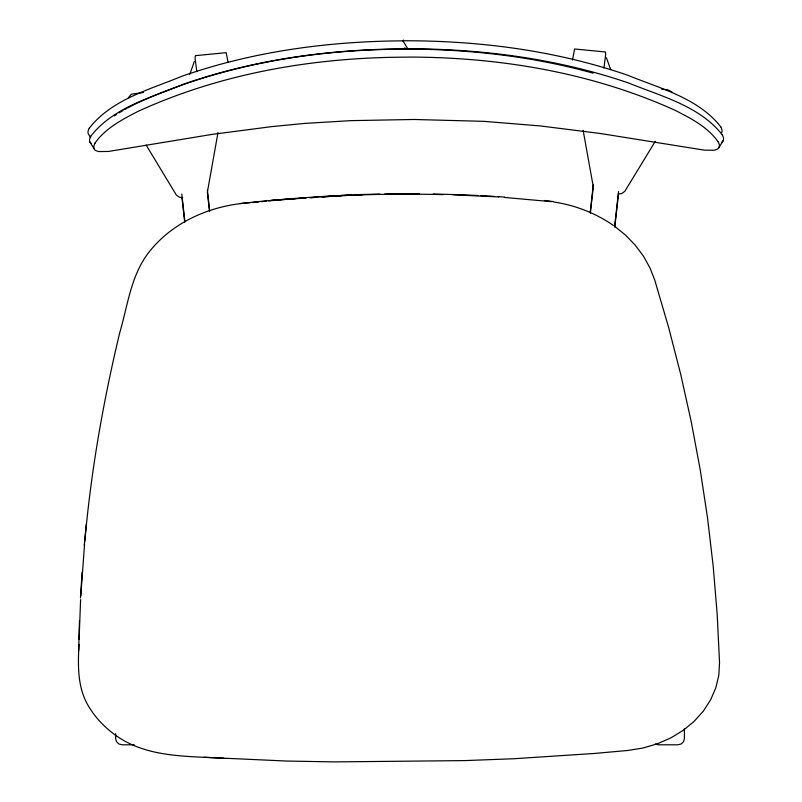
<?xml version="1.0" encoding="UTF-8"?>
<svg xmlns="http://www.w3.org/2000/svg" width="802" height="802" viewBox="0 0 802 802"><rect width="100%" height="100%" fill="white"/><g stroke="black" fill="none" stroke-linecap="round" stroke-linejoin="round"><path stroke-width="1.2" d="M79.007 644.307C77.894 665.239 77.293 687.504 88.491 706.151C95.588 718.081 105.363 728.116 116.701 736.066C148.831 758.411 189.483 755.925 226.685 758.441M79.097 639.334L80.601 599.635M78.686 650.532L79.468 620.688M80.801 595.926L84.581 543.906M80.481 597.931L82.075 572.387M84.801 541.43C91.027 471.085 103.257 401.351 119.739 332.7C128.019 304.62 131.087 273.292 150.676 250.064C174.866 220.65 212.61 205.011 250.094 202.736M84.23 545.45L86.325 524.097M590.182 212.62L593.229 185.232M590.362 213.182L593.51 184.841M614.653 226.385L618.522 191.528M614.793 227.197L618.522 193.653M572.508 60L574.593 48.982L605.41 51.97L605.7 54.486L603.906 68.05M207.507 191.447L217.994 132.561M194.365 61.423L189.753 74.436M128.35 97.704L131.448 94.165L143.468 92.541M655.284 141.352L624.808 191.317L621.71 193.563L618.412 194.044M403.456 40.1L402.935 40.852L408.068 49.183L404.699 49.173C312.96 49.363 220.319 65.042 136.52 103.388L127.879 107.799M404.96 48.09L404.699 49.173L404.96 48.09L403.857 48.842C329.251 49.333 254.204 59.518 183.588 84.18C151.367 97.523 113.232 107.338 90.816 136.16M719.033 147.357L723.284 140.47M89.313 128.18C111.719 99.348 149.854 89.533 182.084 76.19C252.69 51.528 327.747 41.353 402.353 40.852L402.935 40.852M95.057 143.057C105.433 128.18 122.295 119.518 138.024 111.378C221.833 73.032 314.464 57.343 406.213 57.163L409.581 57.072C500.318 57.273 591.896 72.701 674.943 110.225C690.702 118.295 707.615 126.866 718.041 141.713M114.405 115.909L116.27 114.686M119.067 112.851L122.947 110.596M124.881 109.473L126.826 108.34M240.199 203.548C307.497 196.069 375.296 192.871 442.995 194.625M252.57 202.495L258.755 201.883M261.221 201.643L266.174 201.162M268.65 200.921L274.825 200.31M277.302 200.069L305.752 197.934M271.507 200.31L296.098 198.675M298.555 198.515L305.933 198.024M310.845 197.693L317.001 197.282M323.146 196.871L332.98 196.219L321.833 196.921M309.462 197.693L316.89 197.232M335.406 196.059L341.371 195.688M316.83 196.831L362.213 194.746M403.456 40.772L406.955 40.762C481.651 40.952 556.829 50.837 627.645 75.208C659.956 88.431 698.221 98.034 720.767 126.816M404.96 48.752L408.459 48.752C483.155 48.932 558.342 58.827 629.149 83.197C661.46 96.42 699.725 106.024 722.281 134.806M134.235 744.797L122.115 744.797L118.886 743.975L116.521 741.74L115.648 738.672L115.648 733.68M204.109 757.288L224.079 758.191M226.575 758.311L286.474 761.038L334.203 761.9L464.488 760.607L514.303 758.712L594.462 753.459L627.826 750.461L642.943 748.035L657.369 743.815L670.903 737.87L683.304 730.291L694.151 721.339L703.374 711.073L710.602 699.885L715.815 687.835L718.803 675.364L719.544 662.632L717.178 614.202L713.178 565.981L707.514 517.791L700.226 469.802L691.294 422.002L680.728 374.404L668.557 327.146L654.743 280.088L649.951 267.828L643.425 256.139L635.254 245.191L625.55 235.136L614.412 226.094M453.16 194.786L498.734 196.921M504.418 197.442L551.455 201.653M661.67 89.202L667.675 89.784L672.016 91.969M544.368 200.48L553.21 201.563M553.821 202.004C575.064 205.182 595.726 213.142 613.39 225.442M182.726 197.723L179.427 197.242L176.33 194.996L146.124 145.042M655.324 743.975L658.552 744.797L677.941 744.797L681.179 743.975L683.545 741.74L684.407 738.672L684.407 728.687M593.129 73.162C532.979 56.481 470.413 49.343 408.068 49.082L408.068 49.183M90.736 137.784L88.31 133.844A90.035 17.574 -27.1 0 1 89.253 128.2M89.824 141.834L94.065 148.711M610.673 69.594L606.422 57.744M583.144 130.355L593.34 187.056M228.099 62.456L226.174 52.661L195.357 55.659L195.066 58.165L196.851 71.729M207.377 190.214L209.733 211.377M207.367 192.229L209.422 210.715M181.803 194.014L184.851 221.402M181.944 197.372L184.711 222.224M95.127 143.027A90.004 17.604 -27 0 0 95.649 150.525L98.656 151.558L108.501 151.458L212.289 134.365L272.359 126.536L304.95 123.398L350.925 120.641L413.922 119.478L483.696 121.333L540.237 125.924L600.497 133.523L704.547 150.174L714.432 150.225L717.419 149.162A89.974 17.644 26.6 0 0 718.111 141.743M722.211 134.776A89.994 17.614 26.9 0 1 721.69 142.275M91.458 143.608A90.035 17.574 -27.1 0 1 90.756 136.19M720.707 126.786A89.994 17.614 26.9 0 1 721.77 132.48M341.341 195.287A1040.344 732.757 -0.9 0 1 351.246 194.886M356.208 194.706A1040.344 732.757 -0.9 0 1 379.767 194.084M384.729 193.994A1040.344 732.757 -0.9 0 1 419.466 193.883M433.11 194.054A1040.344 732.757 -0.9 0 1 478.273 195.548M480.769 195.668A1040.344 732.757 -0.9 0 1 494.503 196.43M498.242 196.65A1040.344 732.757 -0.9 0 1 504.478 197.051"/></g></svg>
